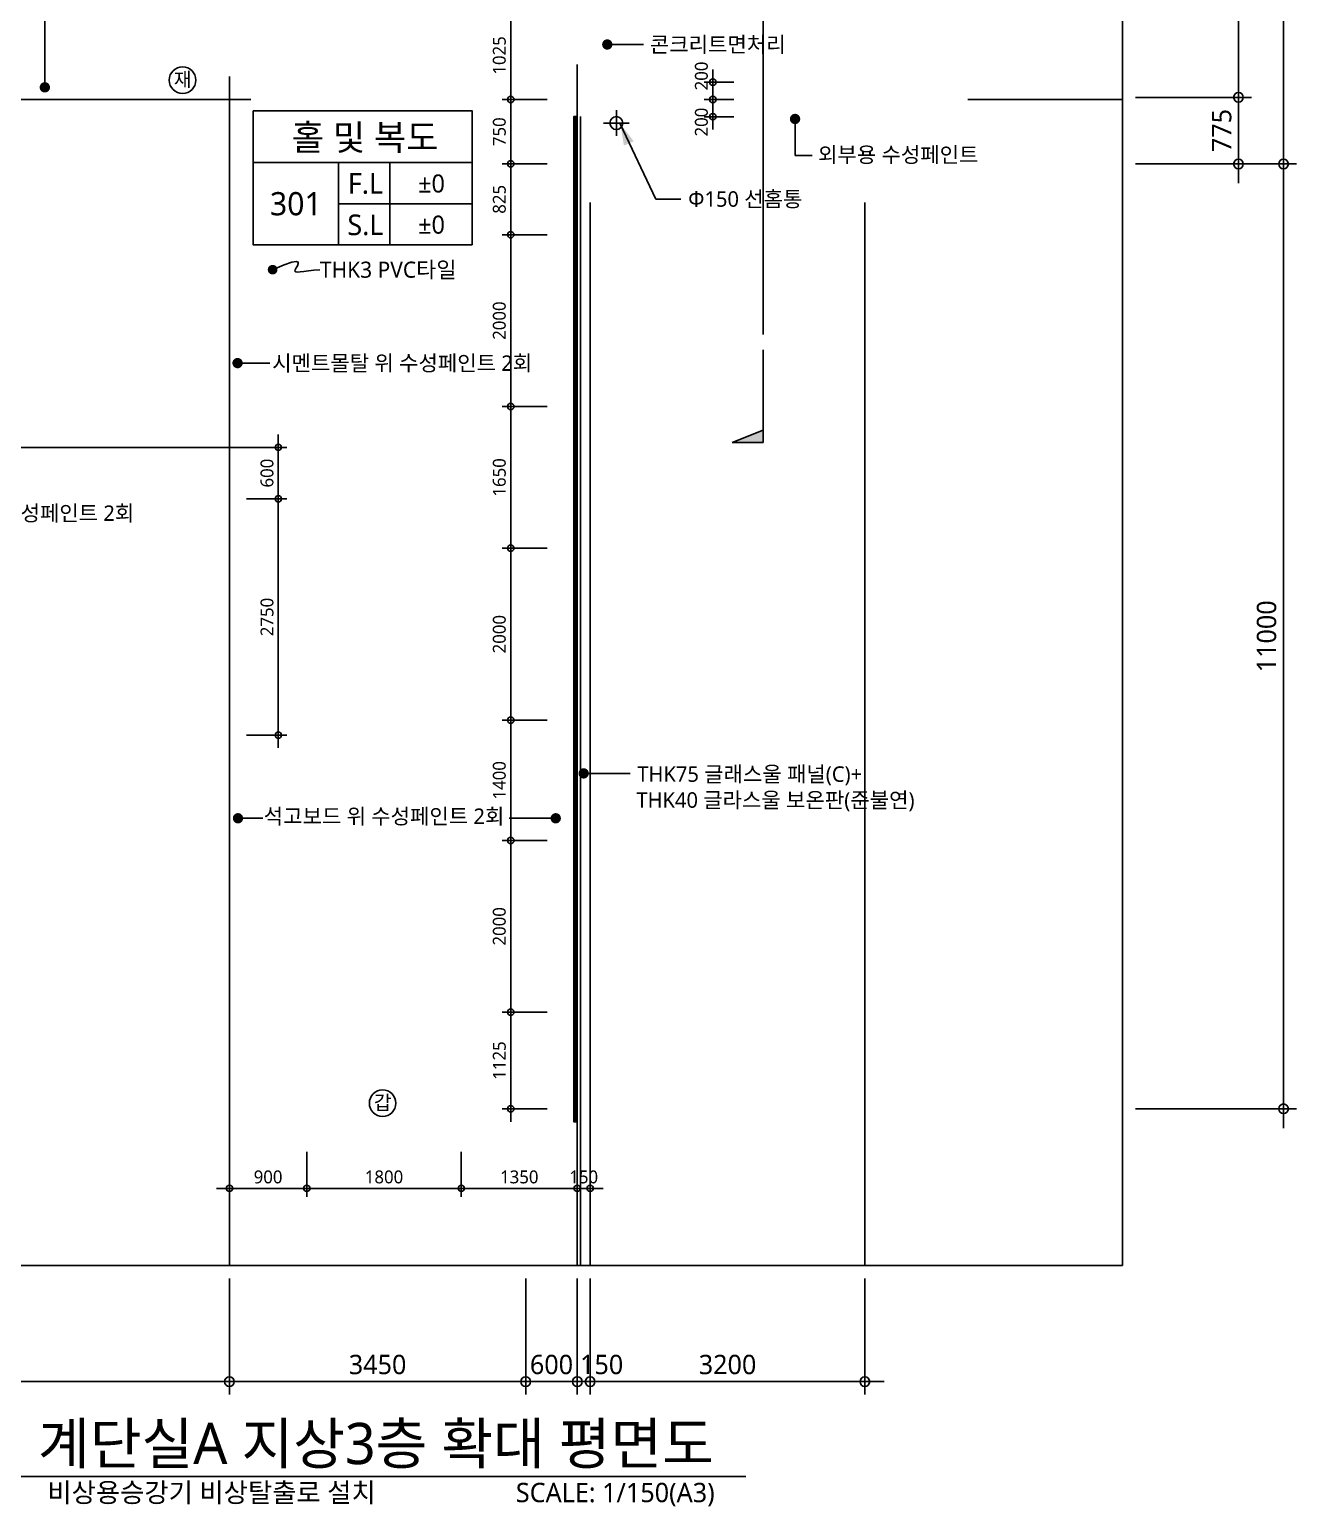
# Model space of a CAD drawing. Header units: millimetres. Extents: x -65167 to 413267, y -17142 to 66587.
# Drawn here: x 100385 to 115137, y 3559 to 20752 of the extents above; entities that cross this region are included whole.
import ezdxf
from ezdxf.enums import TextEntityAlignment as Align

# ---------------------------------------------------------------- set-up
doc = ezdxf.new("R2010")
doc.units = ezdxf.units.MM
doc.header["$LTSCALE"] = 75
doc.header["$MEASUREMENT"] = 0
doc.header["$PDSIZE"] = -10
doc.linetypes.add('CENTER', pattern=[2, 1.25, -0.25, 0.25, -0.25])
doc.layers.get('0').update_dxf_attribs({"linetype": 'CONTINUOUS'})
doc.layers.get('Defpoints').update_dxf_attribs({"color": 171, "linetype": 'CONTINUOUS'})
for name, color, linetype in [('CEN(ST)', 1, 'CENTER'), ('INS', 251, 'BATTING'), ('LED', 7, 'CONTINUOUS'), ('NDIM', 7, 'CONTINUOUS'), ('SYM', 7, 'CONTINUOUS'), ('TEXT', 3, 'CONTINUOUS'), ('TEXT(MIN)', 7, 'CONTINUOUS'), ('TEXT(NOTE小)', 1, 'CONTINUOUS'), ('TEXT(노트)', 7, 'CONTINUOUS'), ('TEXT(실명)', 3, 'CONTINUOUS'), ('TEXT-기입', 6, 'CONTINUOUS'), ('TITLE', 7, 'CONTINUOUS'), ('홈통', 6, 'CONTINUOUS')]:
    doc.layers.add(name, color=color, linetype=linetype)
doc.styles.add('CGS', font='cgse', dxfattribs={"bigfont": 'cgs'})
doc.styles.add('나눔바른고딕', font='NanumBarunGothic.ttf')
doc.linetypes.add('BATTING', pattern='A,0.0001,-0.1,[134,ltypeshp.shx,S=0.1,R=0,X=-0.1,Y=0],-0.2,[134,ltypeshp.shx,S=0.1,R=180,X=0.1,Y=0],-0.1', length=0.4001)
doc.dimstyles.new('NDIM 1200', dxfattribs={"dimscale": 75, "dimtxt": 3, "dimasz": 1, "dimexe": 2, "dimexo": 2, "dimgap": 1, "dimtad": 1, "dimdec": 0, "dimdsep": 46, "dimtxsty": 'CGS', "dimblk": 'DOT0', "dimcen": 1, "dimdle": 8, "dimclrd": 256, "dimclre": 256, "dimclrt": 256, "dimadec": 0, "dimazin": 0, "dimtfac": 1, "dimtdec": 0, "dimtix": 1, "dimtmove": 2, "dimatfit": 3, "dimldrblk": 'DOT0', "dimfxl": 1, "dimtolj": 1, "dimtzin": 0, "dimlwd": -1, "dimlwe": -1, "dimarcsym": 0})

# ---------------------------------------------------------------- blocks, each defined once
blk = doc.blocks.new('DOT0')
blk.add_line((-3, 0), (3, 0))
at = {"color": 6}
blk.add_circle((0, 0), 0.75, dxfattribs=at)
blk = doc.blocks.new('*D301')
at = {"layer": 'Defpoints', "color": 0, "ltscale": 0.4, "transparency": 16777216}
for p in [(102713, 6362), (106163, 6362), (102713, 5012)]:
    blk.add_point(p, dxfattribs=at)
at = {"layer": 'NDIM', "ltscale": 0.4, "transparency": 16777216}
for p, q in [((102713, 6212), (102713, 4862)), ((106163, 6212), (106163, 4862)), ((106088, 5012), (102788, 5012))]:
    blk.add_line(p, q, dxfattribs=at)
at = {"layer": 'NDIM', "ltscale": 0.4, "transparency": 16777216, "xscale": 75, "yscale": 75, "zscale": 75, "rotation": 180}
blk.add_blockref('DOT0', (102713, 5012), dxfattribs=at)
at = {"layer": 'NDIM', "ltscale": 0.4, "transparency": 16777216, "xscale": 75, "yscale": 75, "zscale": 75}
blk.add_blockref('DOT0', (106163, 5012), dxfattribs=at)
at = {"layer": 'NDIM', "ltscale": 0.4, "transparency": 16777216, "insert": (104438, 5210), "char_height": 225, "attachment_point": 5, "style": '나눔바른고딕'}
blk.add_mtext('\\A1;3450', dxfattribs=at)
blk = doc.blocks.new('*D303')
at = {"layer": 'Defpoints', "color": 0, "ltscale": 0.4, "transparency": 16777216}
for p in [(106763, 6362), (106913, 6362), (106913, 5012)]:
    blk.add_point(p, dxfattribs=at)
at = {"layer": 'NDIM', "ltscale": 0.4, "transparency": 16777216}
for p, q in [((106763, 6212), (106763, 4862)), ((106913, 6212), (106913, 4862)), ((106688, 5012), (106613, 5012)), ((106763, 5012), (106913, 5012)), ((106988, 5012), (107063, 5012))]:
    blk.add_line(p, q, dxfattribs=at)
at = {"layer": 'NDIM', "ltscale": 0.4, "transparency": 16777216, "xscale": 75, "yscale": 75, "zscale": 75}
blk.add_blockref('DOT0', (106763, 5012), dxfattribs=at)
at = {"layer": 'NDIM', "ltscale": 0.4, "transparency": 16777216, "xscale": 75, "yscale": 75, "zscale": 75, "rotation": 180}
blk.add_blockref('DOT0', (106913, 5012), dxfattribs=at)
at = {"layer": 'NDIM', "ltscale": 0.4, "transparency": 16777216, "insert": (107047, 5210), "char_height": 225, "attachment_point": 5, "style": '나눔바른고딕'}
blk.add_mtext('\\A1;150', dxfattribs=at)
blk = doc.blocks.new('*D304')
at = {"layer": 'Defpoints', "color": 0, "ltscale": 0.4, "transparency": 16777216}
for p in [(106913, 6362), (110112, 6362), (110112, 5012)]:
    blk.add_point(p, dxfattribs=at)
at = {"layer": 'NDIM', "ltscale": 0.4, "transparency": 16777216}
for p, q in [((106913, 6212), (106913, 4862)), ((110112, 6212), (110112, 4862)), ((106988, 5012), (110037, 5012))]:
    blk.add_line(p, q, dxfattribs=at)
at = {"layer": 'NDIM', "ltscale": 0.4, "transparency": 16777216, "xscale": 75, "yscale": 75, "zscale": 75, "rotation": 180}
blk.add_blockref('DOT0', (106913, 5012), dxfattribs=at)
at = {"layer": 'NDIM', "ltscale": 0.4, "transparency": 16777216, "xscale": 75, "yscale": 75, "zscale": 75}
blk.add_blockref('DOT0', (110112, 5012), dxfattribs=at)
at = {"layer": 'NDIM', "ltscale": 0.4, "transparency": 16777216, "insert": (108513, 5210), "char_height": 225, "attachment_point": 5, "style": '나눔바른고딕'}
blk.add_mtext('\\A1;3200', dxfattribs=at)
blk = doc.blocks.new('A$C51E23882')
at = {"layer": 'TITLE'}
blk.add_lwpolyline([(8500, 0), (0, 0), (0, 5200), (8500, 5200)], close=True, dxfattribs=at)
for points in [[(8500, 3200), (0, 3200)], [(3300, 3200), (3300, 0)], [(5300, 3200), (5300, 0)], [(3300, 1600), (8500, 1600)]]:
    blk.add_lwpolyline(points, dxfattribs=at)
at = {"layer": 'TITLE', "style": '나눔바른고딕'}
for s, p in [('F.L', (4352, 2378)), ('S.L', (4352, 778))]:
    blk.add_text(s, height=800, dxfattribs=at).set_placement(p, align=Align.MIDDLE)
blk = doc.blocks.new('*D267')
at = {"layer": 'Defpoints', "color": 0, "ltscale": 0.4, "transparency": 16777216}
for p in [(113112, 35737), (113112, 19187), (114987, 19187)]:
    blk.add_point(p, dxfattribs=at)
at = {"layer": 'NDIM', "ltscale": 0.4, "transparency": 16777216}
for p, q in [((113262, 35737), (115137, 35737)), ((114987, 35662), (114987, 19262)), ((113262, 19187), (115137, 19187))]:
    blk.add_line(p, q, dxfattribs=at)
at = {"layer": 'NDIM', "ltscale": 0.4, "transparency": 16777216, "xscale": 75, "yscale": 75, "zscale": 75}
for p, rotation in [((114987, 35737), 90), ((114987, 19187), 270)]:
    blk.add_blockref('DOT0', p, dxfattribs=dict(at, rotation=rotation))
at = {"layer": 'NDIM', "ltscale": 0.4, "transparency": 16777216, "insert": (114790, 27462), "char_height": 225, "attachment_point": 5, "rotation": 90, "style": '나눔바른고딕'}
blk.add_mtext('\\A1;16550', dxfattribs=at)
blk = doc.blocks.new('*D271')
at = {"layer": 'Defpoints', "color": 0, "ltscale": 0.4, "transparency": 16777216}
for p in [(113112, 22737), (114462, 22737), (113112, 19962)]:
    blk.add_point(p, dxfattribs=at)
at = {"layer": 'NDIM', "ltscale": 0.4, "transparency": 16777216}
for p, q in [((113262, 22737), (114612, 22737)), ((114462, 20037), (114462, 22662)), ((113262, 19962), (114612, 19962))]:
    blk.add_line(p, q, dxfattribs=at)
at = {"layer": 'NDIM', "ltscale": 0.4, "transparency": 16777216, "xscale": 75, "yscale": 75, "zscale": 75}
for p, rotation in [((114462, 22737), 90), ((114462, 19962), 270)]:
    blk.add_blockref('DOT0', p, dxfattribs=dict(at, rotation=rotation))
at = {"layer": 'NDIM', "ltscale": 0.4, "transparency": 16777216, "insert": (114266, 21350), "char_height": 225, "attachment_point": 5, "rotation": 90, "style": '나눔바른고딕'}
blk.add_mtext('\\A1;2775', dxfattribs=at)
blk = doc.blocks.new('*D272')
at = {"layer": 'Defpoints', "color": 0, "ltscale": 0.4, "transparency": 16777216}
for p in [(113112, 19962), (114462, 19962), (113112, 19187)]:
    blk.add_point(p, dxfattribs=at)
at = {"layer": 'NDIM', "ltscale": 0.4, "transparency": 16777216}
for p, q in [((113262, 19962), (114612, 19962)), ((114462, 19262), (114462, 19887)), ((113262, 19187), (114612, 19187))]:
    blk.add_line(p, q, dxfattribs=at)
at = {"layer": 'NDIM', "ltscale": 0.4, "transparency": 16777216, "xscale": 75, "yscale": 75, "zscale": 75}
for p, rotation in [((114462, 19962), 90), ((114462, 19187), 270)]:
    blk.add_blockref('DOT0', p, dxfattribs=dict(at, rotation=rotation))
at = {"layer": 'NDIM', "ltscale": 0.4, "transparency": 16777216, "insert": (114268, 19575), "char_height": 225, "attachment_point": 5, "rotation": 90, "style": '나눔바른고딕'}
blk.add_mtext('\\A1;775', dxfattribs=at)
blk = doc.blocks.new('*D290')
at = {"layer": 'Defpoints', "color": 0, "ltscale": 0.4, "transparency": 16777216}
for p in [(106513, 20962), (105988, 19937), (106513, 19937)]:
    blk.add_point(p, dxfattribs=at)
at = {"layer": 'NDIM', "ltscale": 0.4, "transparency": 16777216}
for p, q in [((106413, 20962), (105888, 20962)), ((105988, 20912), (105988, 19987)), ((106413, 19937), (105888, 19937))]:
    blk.add_line(p, q, dxfattribs=at)
at = {"layer": 'NDIM', "ltscale": 0.4, "transparency": 16777216, "xscale": 50, "yscale": 50, "zscale": 50}
for p, rotation in [((105988, 20962), 90), ((105988, 19937), 270)]:
    blk.add_blockref('DOT0', p, dxfattribs=dict(at, rotation=rotation))
at = {"layer": 'NDIM', "ltscale": 0.4, "transparency": 16777216, "insert": (105856, 20450), "char_height": 150, "attachment_point": 5, "rotation": 90, "style": '나눔바른고딕'}
blk.add_mtext('\\A1;1025', dxfattribs=at)
blk = doc.blocks.new('A$C1AFB1B41')
at = {"layer": 'SYM'}
blk.add_hatch(color=256, dxfattribs=at).paths.add_polyline_path([(2000, 500), (1800, 0), (2000, 0)])
for p, q in [((2000, 500), (1800, 0)), ((2000, 0), (2000, 500)), ((0, 0), (250, 0)), ((500, 0), (2000, 0))]:
    blk.add_line(p, q, dxfattribs=at)
blk = doc.blocks.new('SDFEW')
at = {"layer": 'Defpoints'}
blk.add_line((799, -1022), (799, 12533), dxfattribs=at)
at = {"layer": 'SYM', "xscale": 0.7200000000000014, "yscale": 0.7200000000000014, "zscale": 0.7200000000000014, "rotation": 90}
blk.add_blockref('A$C1AFB1B41', (799, 12533), dxfattribs=at)
blk = doc.blocks.new('*D709')
at = {"layer": 'Defpoints', "color": 0, "ltscale": 0.4, "transparency": 16777216}
for p in [(108341, 20138), (108688, 20138), (108688, 19938)]:
    blk.add_point(p, dxfattribs=at)
at = {"layer": 'NDIM', "ltscale": 0.4, "transparency": 16777216}
for p, q in [((108588, 20138), (108241, 20138)), ((108341, 19988), (108341, 20088)), ((108588, 19938), (108241, 19938))]:
    blk.add_line(p, q, dxfattribs=at)
at = {"layer": 'NDIM', "ltscale": 0.4, "transparency": 16777216, "xscale": 50, "yscale": 50, "zscale": 50}
for p, rotation in [((108341, 20138), 90), ((108341, 19938), 270)]:
    blk.add_blockref('DOT0', p, dxfattribs=dict(at, rotation=rotation))
at = {"layer": 'NDIM', "ltscale": 0.4, "transparency": 16777216, "insert": (108209, 20211), "char_height": 150, "attachment_point": 5, "rotation": 90, "style": '나눔바른고딕'}
blk.add_mtext('\\A1;200', dxfattribs=at)
blk = doc.blocks.new('*D710')
at = {"layer": 'Defpoints', "color": 0, "ltscale": 0.4, "transparency": 16777216}
for p in [(108688, 19938), (108341, 19737), (108688, 19737)]:
    blk.add_point(p, dxfattribs=at)
at = {"layer": 'NDIM', "ltscale": 0.4, "transparency": 16777216}
for p, q in [((108588, 19938), (108241, 19938)), ((108341, 19888), (108341, 19787)), ((108588, 19737), (108241, 19737))]:
    blk.add_line(p, q, dxfattribs=at)
at = {"layer": 'NDIM', "ltscale": 0.4, "transparency": 16777216, "xscale": 50, "yscale": 50, "zscale": 50}
for p, rotation in [((108341, 19938), 90), ((108341, 19737), 270)]:
    blk.add_blockref('DOT0', p, dxfattribs=dict(at, rotation=rotation))
at = {"layer": 'NDIM', "ltscale": 0.4, "transparency": 16777216, "insert": (108209, 19674), "char_height": 150, "attachment_point": 5, "rotation": 90, "style": '나눔바른고딕'}
blk.add_mtext('\\A1;200', dxfattribs=at)
blk = doc.blocks.new('*D757')
at = {"layer": 'Defpoints', "color": 0, "ltscale": 0.4, "transparency": 16777216}
for p in [(105988, 19937), (106513, 19937), (106513, 19188)]:
    blk.add_point(p, dxfattribs=at)
at = {"layer": 'NDIM', "ltscale": 0.4, "transparency": 16777216}
for p, q in [((106413, 19937), (105888, 19937)), ((105988, 19238), (105988, 19887)), ((106413, 19188), (105888, 19188))]:
    blk.add_line(p, q, dxfattribs=at)
at = {"layer": 'NDIM', "ltscale": 0.4, "transparency": 16777216, "xscale": 50, "yscale": 50, "zscale": 50}
for p, rotation in [((105988, 19937), 90), ((105988, 19188), 270)]:
    blk.add_blockref('DOT0', p, dxfattribs=dict(at, rotation=rotation))
at = {"layer": 'NDIM', "ltscale": 0.4, "transparency": 16777216, "insert": (105856, 19562), "char_height": 150, "attachment_point": 5, "rotation": 90, "style": '나눔바른고딕'}
blk.add_mtext('\\A1;750', dxfattribs=at)
blk = doc.blocks.new('*D758')
at = {"layer": 'Defpoints', "color": 0, "ltscale": 0.4, "transparency": 16777216}
for p in [(106513, 19188), (105988, 18363), (106513, 18363)]:
    blk.add_point(p, dxfattribs=at)
at = {"layer": 'NDIM', "ltscale": 0.4, "transparency": 16777216}
for p, q in [((106413, 19188), (105888, 19188)), ((105988, 19138), (105988, 18413)), ((106413, 18363), (105888, 18363))]:
    blk.add_line(p, q, dxfattribs=at)
at = {"layer": 'NDIM', "ltscale": 0.4, "transparency": 16777216, "xscale": 50, "yscale": 50, "zscale": 50}
for p, rotation in [((105988, 19188), 90), ((105988, 18363), 270)]:
    blk.add_blockref('DOT0', p, dxfattribs=dict(at, rotation=rotation))
at = {"layer": 'NDIM', "ltscale": 0.4, "transparency": 16777216, "insert": (105856, 18775), "char_height": 150, "attachment_point": 5, "rotation": 90, "style": '나눔바른고딕'}
blk.add_mtext('\\A1;825', dxfattribs=at)
blk = doc.blocks.new('*D759')
at = {"layer": 'Defpoints', "color": 0, "ltscale": 0.4, "transparency": 16777216}
for p in [(105988, 18363), (106513, 18363), (106513, 16363)]:
    blk.add_point(p, dxfattribs=at)
at = {"layer": 'NDIM', "ltscale": 0.4, "transparency": 16777216}
for p, q in [((106413, 18363), (105888, 18363)), ((105988, 16413), (105988, 18313)), ((106413, 16363), (105888, 16363))]:
    blk.add_line(p, q, dxfattribs=at)
at = {"layer": 'NDIM', "ltscale": 0.4, "transparency": 16777216, "xscale": 50, "yscale": 50, "zscale": 50}
for p, rotation in [((105988, 18363), 90), ((105988, 16363), 270)]:
    blk.add_blockref('DOT0', p, dxfattribs=dict(at, rotation=rotation))
at = {"layer": 'NDIM', "ltscale": 0.4, "transparency": 16777216, "insert": (105856, 17363), "char_height": 150, "attachment_point": 5, "rotation": 90, "style": '나눔바른고딕'}
blk.add_mtext('\\A1;2000', dxfattribs=at)
blk = doc.blocks.new('*D760')
at = {"layer": 'Defpoints', "color": 0, "ltscale": 0.4, "transparency": 16777216}
for p in [(106513, 16363), (105988, 14713), (106513, 14713)]:
    blk.add_point(p, dxfattribs=at)
at = {"layer": 'NDIM', "ltscale": 0.4, "transparency": 16777216}
for p, q in [((106413, 16363), (105888, 16363)), ((105988, 16313), (105988, 14763)), ((106413, 14713), (105888, 14713))]:
    blk.add_line(p, q, dxfattribs=at)
at = {"layer": 'NDIM', "ltscale": 0.4, "transparency": 16777216, "xscale": 50, "yscale": 50, "zscale": 50}
for p, rotation in [((105988, 16363), 90), ((105988, 14713), 270)]:
    blk.add_blockref('DOT0', p, dxfattribs=dict(at, rotation=rotation))
at = {"layer": 'NDIM', "ltscale": 0.4, "transparency": 16777216, "insert": (105856, 15538), "char_height": 150, "attachment_point": 5, "rotation": 90, "style": '나눔바른고딕'}
blk.add_mtext('\\A1;1650', dxfattribs=at)
blk = doc.blocks.new('*D761')
at = {"layer": 'Defpoints', "color": 0, "ltscale": 0.4, "transparency": 16777216}
for p in [(105988, 14713), (106513, 14713), (106513, 12713)]:
    blk.add_point(p, dxfattribs=at)
at = {"layer": 'NDIM', "ltscale": 0.4, "transparency": 16777216}
for p, q in [((106413, 14713), (105888, 14713)), ((105988, 12763), (105988, 14663)), ((106413, 12713), (105888, 12713))]:
    blk.add_line(p, q, dxfattribs=at)
at = {"layer": 'NDIM', "ltscale": 0.4, "transparency": 16777216, "xscale": 50, "yscale": 50, "zscale": 50}
for p, rotation in [((105988, 14713), 90), ((105988, 12713), 270)]:
    blk.add_blockref('DOT0', p, dxfattribs=dict(at, rotation=rotation))
at = {"layer": 'NDIM', "ltscale": 0.4, "transparency": 16777216, "insert": (105856, 13713), "char_height": 150, "attachment_point": 5, "rotation": 90, "style": '나눔바른고딕'}
blk.add_mtext('\\A1;2000', dxfattribs=at)
blk = doc.blocks.new('*D762')
at = {"layer": 'Defpoints', "color": 0, "ltscale": 0.4, "transparency": 16777216}
for p in [(105988, 12713), (106513, 12713), (106513, 11312)]:
    blk.add_point(p, dxfattribs=at)
at = {"layer": 'NDIM', "ltscale": 0.4, "transparency": 16777216}
for p, q in [((106413, 12713), (105888, 12713)), ((105988, 11362), (105988, 12663)), ((106413, 11312), (105888, 11312))]:
    blk.add_line(p, q, dxfattribs=at)
at = {"layer": 'NDIM', "ltscale": 0.4, "transparency": 16777216, "xscale": 50, "yscale": 50, "zscale": 50}
for p, rotation in [((105988, 12713), 90), ((105988, 11312), 270)]:
    blk.add_blockref('DOT0', p, dxfattribs=dict(at, rotation=rotation))
at = {"layer": 'NDIM', "ltscale": 0.4, "transparency": 16777216, "insert": (105856, 12012), "char_height": 150, "attachment_point": 5, "rotation": 90, "style": '나눔바른고딕'}
blk.add_mtext('\\A1;1400', dxfattribs=at)
blk = doc.blocks.new('*D763')
at = {"layer": 'Defpoints', "color": 0, "ltscale": 0.4, "transparency": 16777216}
for p in [(105988, 11312), (106513, 11312), (106513, 9312)]:
    blk.add_point(p, dxfattribs=at)
at = {"layer": 'NDIM', "ltscale": 0.4, "transparency": 16777216}
for p, q in [((106413, 11312), (105888, 11312)), ((105988, 9362), (105988, 11262)), ((106413, 9312), (105888, 9312))]:
    blk.add_line(p, q, dxfattribs=at)
at = {"layer": 'NDIM', "ltscale": 0.4, "transparency": 16777216, "xscale": 50, "yscale": 50, "zscale": 50}
for p, rotation in [((105988, 11312), 90), ((105988, 9312), 270)]:
    blk.add_blockref('DOT0', p, dxfattribs=dict(at, rotation=rotation))
at = {"layer": 'NDIM', "ltscale": 0.4, "transparency": 16777216, "insert": (105856, 10312), "char_height": 150, "attachment_point": 5, "rotation": 90, "style": '나눔바른고딕'}
blk.add_mtext('\\A1;2000', dxfattribs=at)
blk = doc.blocks.new('*D764')
at = {"layer": 'Defpoints', "color": 0, "ltscale": 0.4, "transparency": 16777216}
for p in [(106513, 9312), (105988, 8188), (106513, 8188)]:
    blk.add_point(p, dxfattribs=at)
at = {"layer": 'NDIM', "ltscale": 0.4, "transparency": 16777216}
for p, q in [((106413, 9312), (105888, 9312)), ((105988, 9262), (105988, 8238)), ((106413, 8188), (105888, 8188))]:
    blk.add_line(p, q, dxfattribs=at)
at = {"layer": 'NDIM', "ltscale": 0.4, "transparency": 16777216, "xscale": 50, "yscale": 50, "zscale": 50}
for p, rotation in [((105988, 9312), 90), ((105988, 8188), 270)]:
    blk.add_blockref('DOT0', p, dxfattribs=dict(at, rotation=rotation))
at = {"layer": 'NDIM', "ltscale": 0.4, "transparency": 16777216, "insert": (105856, 8750), "char_height": 150, "attachment_point": 5, "rotation": 90, "style": '나눔바른고딕'}
blk.add_mtext('\\A1;1125', dxfattribs=at)
blk = doc.blocks.new('*D765')
at = {"layer": 'Defpoints', "color": 0, "ltscale": 0.4, "transparency": 16777216}
for p in [(102813, 15888), (102813, 15288), (103282, 15288)]:
    blk.add_point(p, dxfattribs=at)
at = {"layer": 'NDIM', "ltscale": 0.4, "transparency": 16777216}
for p, q in [((102913, 15888), (103382, 15888)), ((103282, 15838), (103282, 15338)), ((102913, 15288), (103382, 15288))]:
    blk.add_line(p, q, dxfattribs=at)
at = {"layer": 'NDIM', "ltscale": 0.4, "transparency": 16777216, "xscale": 50, "yscale": 50, "zscale": 50}
for p, rotation in [((103282, 15888), 90), ((103282, 15288), 270)]:
    blk.add_blockref('DOT0', p, dxfattribs=dict(at, rotation=rotation))
at = {"layer": 'NDIM', "ltscale": 0.4, "transparency": 16777216, "insert": (103151, 15588), "char_height": 150, "attachment_point": 5, "rotation": 90, "style": '나눔바른고딕'}
blk.add_mtext('\\A1;600', dxfattribs=at)
blk = doc.blocks.new('*D766')
at = {"layer": 'Defpoints', "color": 0, "ltscale": 0.4, "transparency": 16777216}
for p in [(102813, 15288), (102813, 12538), (103282, 12538)]:
    blk.add_point(p, dxfattribs=at)
at = {"layer": 'NDIM', "ltscale": 0.4, "transparency": 16777216}
for p, q in [((102913, 15288), (103382, 15288)), ((103282, 15238), (103282, 12588)), ((102913, 12538), (103382, 12538))]:
    blk.add_line(p, q, dxfattribs=at)
at = {"layer": 'NDIM', "ltscale": 0.4, "transparency": 16777216, "xscale": 50, "yscale": 50, "zscale": 50}
for p, rotation in [((103282, 15288), 90), ((103282, 12538), 270)]:
    blk.add_blockref('DOT0', p, dxfattribs=dict(at, rotation=rotation))
at = {"layer": 'NDIM', "ltscale": 0.4, "transparency": 16777216, "insert": (103151, 13913), "char_height": 150, "attachment_point": 5, "rotation": 90, "style": '나눔바른고딕'}
blk.add_mtext('\\A1;2750', dxfattribs=at)
blk = doc.blocks.new('_Dot')
at = {"color": 0, "linetype": 'ByBlock', "lineweight": -2}
blk.add_line((-0.5, 0), (-1, 0), dxfattribs=at)
at = {"color": 0, "linetype": 'ByBlock', "const_width": 0.5}
blk.add_lwpolyline([(-0.25, 0, 1), (0.25, 0, 1)], format="xyb", close=True, dxfattribs=at)
blk = doc.blocks.new('*D781')
at = {"layer": 'Defpoints', "color": 0, "ltscale": 0.4, "transparency": 16777216}
for p in [(113112, 19187), (114987, 19187), (113112, 8188)]:
    blk.add_point(p, dxfattribs=at)
at = {"layer": 'NDIM', "ltscale": 0.4, "transparency": 16777216}
for p, q in [((113262, 19187), (115137, 19187)), ((114987, 8263), (114987, 19112)), ((113262, 8188), (115137, 8188))]:
    blk.add_line(p, q, dxfattribs=at)
at = {"layer": 'NDIM', "ltscale": 0.4, "transparency": 16777216, "xscale": 75, "yscale": 75, "zscale": 75}
for p, rotation in [((114987, 19187), 90), ((114987, 8188), 270)]:
    blk.add_blockref('DOT0', p, dxfattribs=dict(at, rotation=rotation))
at = {"layer": 'NDIM', "ltscale": 0.4, "transparency": 16777216, "insert": (114790, 13688), "char_height": 225, "attachment_point": 5, "rotation": 90, "style": '나눔바른고딕'}
blk.add_mtext('\\A1;11000', dxfattribs=at)
blk = doc.blocks.new('*D862')
at = {"layer": 'Defpoints', "color": 0, "ltscale": 0.4, "transparency": 16777216}
for p in [(106763, 7787), (106913, 7787), (106913, 7262)]:
    blk.add_point(p, dxfattribs=at)
at = {"layer": 'NDIM', "ltscale": 0.4, "transparency": 16777216}
for p, q in [((106763, 7687), (106763, 7162)), ((106913, 7687), (106913, 7162)), ((106713, 7262), (106663, 7262)), ((106763, 7262), (106913, 7262)), ((106963, 7262), (107013, 7262))]:
    blk.add_line(p, q, dxfattribs=at)
at = {"layer": 'NDIM', "ltscale": 0.4, "transparency": 16777216, "xscale": 50, "yscale": 50, "zscale": 50}
blk.add_blockref('DOT0', (106763, 7262), dxfattribs=at)
at = {"layer": 'NDIM', "ltscale": 0.4, "transparency": 16777216, "xscale": 50, "yscale": 50, "zscale": 50, "rotation": 180}
blk.add_blockref('DOT0', (106913, 7262), dxfattribs=at)
at = {"layer": 'NDIM', "ltscale": 0.4, "transparency": 16777216, "insert": (106838, 7394), "char_height": 150, "attachment_point": 5, "style": '나눔바른고딕'}
blk.add_mtext('\\A1;150', dxfattribs=at)
blk = doc.blocks.new('*D863')
at = {"layer": 'Defpoints', "color": 0, "ltscale": 0.4, "transparency": 16777216}
for p in [(103613, 7787), (105413, 7787), (103613, 7262)]:
    blk.add_point(p, dxfattribs=at)
at = {"layer": 'NDIM', "ltscale": 0.4, "transparency": 16777216}
for p, q in [((103613, 7687), (103613, 7162)), ((105413, 7687), (105413, 7162)), ((105363, 7262), (103663, 7262))]:
    blk.add_line(p, q, dxfattribs=at)
at = {"layer": 'NDIM', "ltscale": 0.4, "transparency": 16777216, "xscale": 50, "yscale": 50, "zscale": 50, "rotation": 180}
blk.add_blockref('DOT0', (103613, 7262), dxfattribs=at)
at = {"layer": 'NDIM', "ltscale": 0.4, "transparency": 16777216, "xscale": 50, "yscale": 50, "zscale": 50}
blk.add_blockref('DOT0', (105413, 7262), dxfattribs=at)
at = {"layer": 'NDIM', "ltscale": 0.4, "transparency": 16777216, "insert": (104513, 7394), "char_height": 150, "attachment_point": 5, "style": '나눔바른고딕'}
blk.add_mtext('\\A1;1800', dxfattribs=at)
blk = doc.blocks.new('*D864')
at = {"layer": 'Defpoints', "color": 0, "ltscale": 0.4, "transparency": 16777216}
for p in [(102713, 7787), (103613, 7787), (103613, 7262)]:
    blk.add_point(p, dxfattribs=at)
at = {"layer": 'NDIM', "ltscale": 0.4, "transparency": 16777216}
for p, q in [((102713, 7687), (102713, 7162)), ((103613, 7687), (103613, 7162)), ((102763, 7262), (103563, 7262))]:
    blk.add_line(p, q, dxfattribs=at)
at = {"layer": 'NDIM', "ltscale": 0.4, "transparency": 16777216, "xscale": 50, "yscale": 50, "zscale": 50, "rotation": 180}
blk.add_blockref('DOT0', (102713, 7262), dxfattribs=at)
at = {"layer": 'NDIM', "ltscale": 0.4, "transparency": 16777216, "xscale": 50, "yscale": 50, "zscale": 50}
blk.add_blockref('DOT0', (103613, 7262), dxfattribs=at)
at = {"layer": 'NDIM', "ltscale": 0.4, "transparency": 16777216, "insert": (103163, 7394), "char_height": 150, "attachment_point": 5, "style": '나눔바른고딕'}
blk.add_mtext('\\A1;900', dxfattribs=at)
blk = doc.blocks.new('*D865')
at = {"layer": 'Defpoints', "color": 0, "ltscale": 0.4, "transparency": 16777216}
for p in [(95163, 6362), (102713, 6362), (95163, 5012)]:
    blk.add_point(p, dxfattribs=at)
at = {"layer": 'NDIM', "ltscale": 0.4, "transparency": 16777216}
for p, q in [((95163, 6212), (95163, 4862)), ((102713, 6212), (102713, 4862)), ((102638, 5012), (95238, 5012))]:
    blk.add_line(p, q, dxfattribs=at)
at = {"layer": 'NDIM', "ltscale": 0.4, "transparency": 16777216, "xscale": 75, "yscale": 75, "zscale": 75, "rotation": 180}
blk.add_blockref('DOT0', (95163, 5012), dxfattribs=at)
at = {"layer": 'NDIM', "ltscale": 0.4, "transparency": 16777216, "xscale": 75, "yscale": 75, "zscale": 75}
blk.add_blockref('DOT0', (102713, 5012), dxfattribs=at)
at = {"layer": 'NDIM', "ltscale": 0.4, "transparency": 16777216, "insert": (98938, 5210), "char_height": 225, "attachment_point": 5, "style": '나눔바른고딕'}
blk.add_mtext('\\A1;7550', dxfattribs=at)
blk = doc.blocks.new('A$C64A97E52')
at = {"layer": '홈통', "color": 1}
for p, q in [((200, 450), (200, -50)), ((450, 200), (-50, 200))]:
    blk.add_line(p, q, dxfattribs=at)
at = {"layer": '홈통', "ltscale": 0.1}
blk.add_circle((200, 200), 125, dxfattribs=at)
blk = doc.blocks.new('갑종방화문표기')
at = {"layer": 'TEXT(NOTE小)'}
blk.add_circle((0, 0), 150, dxfattribs=at)
at = {"layer": 'TEXT(NOTE小)', "style": '나눔바른고딕'}
blk.add_text('갑', height=160, dxfattribs=at).set_placement((1, 7), align=Align.MIDDLE_CENTER)
blk = doc.blocks.new('*D1332')
at = {"layer": 'Defpoints', "color": 0, "ltscale": 0.4, "transparency": 16777216}
for p in [(105413, 7787), (106763, 7787), (106763, 7262)]:
    blk.add_point(p, dxfattribs=at)
at = {"layer": 'NDIM', "ltscale": 0.4, "transparency": 16777216}
for p, q in [((105413, 7687), (105413, 7162)), ((106763, 7687), (106763, 7162)), ((105463, 7262), (106713, 7262))]:
    blk.add_line(p, q, dxfattribs=at)
at = {"layer": 'NDIM', "ltscale": 0.4, "transparency": 16777216, "xscale": 50, "yscale": 50, "zscale": 50, "rotation": 180}
blk.add_blockref('DOT0', (105413, 7262), dxfattribs=at)
at = {"layer": 'NDIM', "ltscale": 0.4, "transparency": 16777216, "xscale": 50, "yscale": 50, "zscale": 50}
blk.add_blockref('DOT0', (106763, 7262), dxfattribs=at)
at = {"layer": 'NDIM', "ltscale": 0.4, "transparency": 16777216, "insert": (106088, 7394), "char_height": 150, "attachment_point": 5, "style": '나눔바른고딕'}
blk.add_mtext('\\A1;1350', dxfattribs=at)
blk = doc.blocks.new('*D1333')
at = {"layer": 'Defpoints', "color": 0, "ltscale": 0.4, "transparency": 16777216}
for p in [(106163, 6362), (106763, 6362), (106763, 5012)]:
    blk.add_point(p, dxfattribs=at)
at = {"layer": 'NDIM', "ltscale": 0.4, "transparency": 16777216}
for p, q in [((106163, 6212), (106163, 4862)), ((106763, 6212), (106763, 4862)), ((106088, 5012), (106013, 5012)), ((106163, 5012), (106763, 5012)), ((106838, 5012), (106913, 5012))]:
    blk.add_line(p, q, dxfattribs=at)
at = {"layer": 'NDIM', "ltscale": 0.4, "transparency": 16777216, "xscale": 75, "yscale": 75, "zscale": 75}
blk.add_blockref('DOT0', (106163, 5012), dxfattribs=at)
at = {"layer": 'NDIM', "ltscale": 0.4, "transparency": 16777216, "xscale": 75, "yscale": 75, "zscale": 75, "rotation": 180}
blk.add_blockref('DOT0', (106763, 5012), dxfattribs=at)
at = {"layer": 'NDIM', "ltscale": 0.4, "transparency": 16777216, "insert": (106463, 5210), "char_height": 225, "attachment_point": 5, "style": '나눔바른고딕'}
blk.add_mtext('\\A1;600', dxfattribs=at)
blk = doc.blocks.new('재료분리대표기')
at = {"layer": 'TEXT(NOTE小)'}
blk.add_circle((0, 0), 155, dxfattribs=at)
at = {"layer": 'TEXT(NOTE小)', "style": '나눔바른고딕'}
blk.add_text('재', height=165, dxfattribs=at).set_placement((1, 7), align=Align.MIDDLE_CENTER)

msp = doc.modelspace()

# ---------------------------------------------------------------- linework, layer by layer
at = {"ltscale": 10000}
for p, q in [((107968.3, 18776.5), (107676.6, 18776.5)), ((103182.3, 16868.5), (102807.5, 16868.5)), ((107378.4, 12092.6), (106837.5, 12092.6)), ((103101.1, 11569.8), (102812.5, 11569.8)), ((105969.5, 11569.8), (106512.5, 11569.8))]:
    msp.add_line(p, q, dxfattribs=at)
at = {"layer": 'CEN(ST)', "ltscale": 10000}
for p, q in [((106762.5, 20344.6), (106762.5, 6362.5)), ((102712.5, 6362.5), (102712.5, 20204.4)), ((92912.5, 19937.5), (102963.1, 19937.5)), ((111312.5, 19937.5), (113112.5, 19937.5)), ((106912.5, 18737.5), (106912.5, 6362.5)), ((110112.5, 18737.5), (110112.5, 6362.5)), ((92912.5, 15887.5), (102963.1, 15887.5))]:
    msp.add_line(p, q, dxfattribs=at)
at = {"layer": 'Defpoints', "ltscale": 10000}
msp.add_lwpolyline([(113112.5, 6362.5), (92912.5, 6362.5), (92912.5, 37837.5), (113112.5, 37837.5)], close=True, dxfattribs=at)
at = {"layer": 'INS', "ltscale": 0.65}
msp.add_line((106742.5, 19737.5), (106742.5, 8037.5), dxfattribs=at)
at = {"layer": 'INS', "linetype": 'Continuous', "ltscale": 1.2}
msp.add_lwpolyline([(106762.5, 19737.5), (106722.5, 19737.5), (106722.5, 8037.5), (106762.5, 8037.5), (106762.5, 16887.5)], dxfattribs=at)
at = {"layer": 'INS', "ltscale": 1.2}
msp.add_lwpolyline([(106800, 19737.5), (106800, 6362.5)], dxfattribs=at)
at = {"layer": 'LED'}
msp.add_lwpolyline([(107263.9, 19655.4), (107676.6, 18776.5)], dxfattribs=at)
msp.add_solid([(107263.9, 19655.4), (107420.7, 19450.9), (107306, 19401.2)], dxfattribs=at)
at = {"layer": 'NDIM', "ltscale": 10000}
msp.add_lwpolyline([(107232.5, 20577.5), (107532.4, 20577.5)], dxfattribs=at)
at = {"layer": 'NDIM', "ltscale": 0.4, "const_width": 56.2}
msp.add_lwpolyline([(103215.6, 17984.3, -1), (103215.6, 17928, -1)], format="xyb", close=True, dxfattribs=at)
at = {"layer": 'NDIM', "ltscale": 0.4}
msp.add_lwpolyline([(103215.6, 17956.2), (103349.5, 18012), (103438.3, 18042.1), (103490, 18051.4), (103512.7, 18044.6), (103514.7, 18026.7), (103503.9, 18002.4), (103488.5, 17976.7), (103476.7, 17954.3), (103475, 17939.2), (103484.8, 17931), (103505.6, 17928.5), (103537.2, 17930.3), (103579.4, 17935.3), (103631.9, 17942.1), (103694.5, 17949.5), (103766.9, 17956.2)], dxfattribs=at)
at = {"layer": 'SYM'}
msp.add_line((98596.9, 3906.3), (108725.7, 3906.3), dxfattribs=at)

# ---------------------------------------------------------------- block references
at = {"xscale": -1, "rotation": 180}
msp.add_blockref('SDFEW', (108128.4, 29915.8), dxfattribs=at)
for name, p, xscale, yscale, zscale in [('A$C51E23882', (102991.2, 18244.1), 0.3, 0.3, 0.3), ('갑종방화문표기', (104496.7, 8253.2), 1.030731055544951, 1.030731055544951, 1.030731055544951)]:
    msp.add_blockref(name, p, dxfattribs=dict(xscale=xscale, yscale=yscale, zscale=zscale))
at = {"xscale": -0.6, "yscale": 0.6, "zscale": 0.6, "rotation": 90}
msp.add_blockref('A$C64A97E52', (107338.4, 19782.5), dxfattribs=at)
at = {"layer": 'NDIM', "ltscale": 10000, "yscale": 120, "zscale": 120}
for p, xscale, rotation in [((107112.5, 20577.5), 120, 180), ((106837.5, 12092.6), -120, 359.9999999999992)]:
    msp.add_blockref('_Dot', p, dxfattribs=dict(at, xscale=xscale, rotation=rotation))
for p, xscale in [((102807.5, 16868.5), -120), ((102812.5, 11569.8), -120), ((106512.5, 11569.8), 120)]:
    msp.add_blockref('_Dot', p, dxfattribs=dict(at, xscale=xscale))
at = {"layer": 'TEXT(NOTE小)'}
msp.add_blockref('재료분리대표기', (102167.5, 20162.1), dxfattribs=at)

# ---------------------------------------------------------------- texts
at = {"layer": 'TEXT', "style": '나눔바른고딕'}
msp.add_text('계단실A 지상3층 확대 평면도', height=480, dxfattribs=at).set_placement((108354.5, 4291.8), align=Align.MIDDLE_RIGHT)
msp.add_text('비상용승강기 비상탈출로 설치', height=225, dxfattribs=at).set_placement((100593.2, 3721.1), align=Align.MIDDLE_LEFT)
msp.add_text('SCALE: 1/150(A3)', height=225, dxfattribs=at).set_placement((108363.1, 3833.6), align=Align.TOP_RIGHT)
at = {"layer": 'TEXT(MIN)', "style": '나눔바른고딕'}
for s, p in [('콘크리트면처리', (109189.4, 20577.5)), ('Φ150 선홈통', (109384.6, 18778.8)), ('시멘트몰탈 위 수성페인트 2회', (106238.2, 16868.5)), ('시멘트몰탈 위 수성페인트 2회', (101604.9, 15122)), ('석고보드 위 수성페인트 2회', (105914.1, 11593.7))]:
    msp.add_text(s, height=180, dxfattribs=at).set_placement(p, align=Align.MIDDLE_RIGHT)
msp.add_text('외부용 수성페인트', height=180, rotation=360, dxfattribs=at).set_placement((109566.5, 19294.3), align=Align.MIDDLE_LEFT)
for s, p in [('THK75 글래스울 패널(C)+', (107462.2, 12084.3)), ('THK40 글라스울 보온판(준불연)', (107451.5, 11782.4))]:
    msp.add_text(s, height=180, dxfattribs=at).set_placement(p, align=Align.MIDDLE_LEFT)
at = {"layer": 'TEXT(노트)', "style": '나눔바른고딕'}
msp.add_text('THK3 PVC타일', height=187.5, dxfattribs=at).set_placement((103766.9, 17956.2), align=Align.MIDDLE_LEFT)
at = {"layer": 'TEXT(실명)', "style": '나눔바른고딕'}
msp.add_text('홀 및 복도', height=300, dxfattribs=at).set_placement((104292.6, 19502.3), align=Align.MIDDLE)
at = {"layer": 'TEXT-기입', "style": '나눔바른고딕'}
for p in [(105065.8, 18959.6), (105066.1, 18480.4)]:
    msp.add_text('±0', height=210, dxfattribs=at).set_placement(p, align=Align.MIDDLE)
msp.add_text('301', height=270, dxfattribs=at).set_placement((103486.2, 18724.1), align=Align.MIDDLE_CENTER)

# ---------------------------------------------------------------- dimensions: what is measured, and where the dimension line sits
at = {"layer": 'NDIM', "ltscale": 0.4}
for base, p1, p2, angle, override, picture, middle in [((114987.5, 19187.5), (113112.5, 35737.5), (113112.5, 19187.5), 270, {"dimtxsty": '나눔바른고딕'}, '*D267', (114790.2, 27462.5)), ((114462.5, 22737.5), (113112.5, 19962.5), (113112.5, 22737.5), 90, {"dimtxsty": '나눔바른고딕'}, '*D271', (114265.8, 21350)), ((105987.5, 19937.5), (106512.5, 20962.5), (106512.5, 19937.5), 90, {"dimscale": 50, "dimtxsty": '나눔바른고딕'}, '*D290', (105856.1, 20450)), ((114462.5, 19962.5), (113112.5, 19187.5), (113112.5, 19962.5), 90, {"dimtxsty": '나눔바른고딕'}, '*D272', (114268, 19575)), ((105987.5, 19937.5), (106512.5, 19187.5), (106512.5, 19937.5), 270, {"dimscale": 50, "dimtxsty": '나눔바른고딕'}, '*D757', (105856.1, 19562.5)), ((105987.5, 18362.5), (106512.5, 19187.5), (106512.5, 18362.5), 90, {"dimscale": 50, "dimtxsty": '나눔바른고딕'}, '*D758', (105856.4, 18775)), ((114987.5, 19187.5), (113112.5, 8187.5), (113112.5, 19187.5), 90, {"dimtxsty": '나눔바른고딕'}, '*D781', (114790.3, 13687.5)), ((105987.5, 18362.5), (106512.5, 16362.5), (106512.5, 18362.5), 270, {"dimscale": 50, "dimtxsty": '나눔바른고딕'}, '*D759', (105856.1, 17362.5)), ((105987.5, 14712.5), (106512.5, 16362.5), (106512.5, 14712.5), 90, {"dimscale": 50, "dimtxsty": '나눔바른고딕'}, '*D760', (105855.9, 15537.5)), ((103282.1, 15287.5), (102812.5, 15887.5), (102812.5, 15287.5), 90, {"dimscale": 50, "dimtxsty": '나눔바른고딕'}, '*D765', (103150.6, 15587.5)), ((103282.1, 12537.5), (102812.5, 15287.5), (102812.5, 12537.5), 90, {"dimscale": 50, "dimtxsty": '나눔바른고딕'}, '*D766', (103150.7, 13912.5)), ((105987.5, 14712.5), (106512.5, 12712.5), (106512.5, 14712.5), 270, {"dimscale": 50, "dimtxsty": '나눔바른고딕'}, '*D761', (105856.1, 13712.5)), ((105987.5, 12712.5), (106512.5, 11312.5), (106512.5, 12712.5), 90, {"dimscale": 50, "dimtxsty": '나눔바른고딕'}, '*D762', (105856.1, 12012.5)), ((105987.5, 11312.5), (106512.5, 9312.5), (106512.5, 11312.5), 270, {"dimscale": 50, "dimtxsty": '나눔바른고딕'}, '*D763', (105856.1, 10312.5)), ((105987.5, 8187.5), (106512.5, 9312.5), (106512.5, 8187.5), 90, {"dimscale": 50, "dimtxsty": '나눔바른고딕'}, '*D764', (105856.4, 8750)), ((103612.5, 7262.5), (102712.5, 7787.5), (103612.5, 7787.5), 180, {"dimscale": 50, "dimtxsty": '나눔바른고딕'}, '*D864', (103162.5, 7394.1)), ((106762.5, 7262.5), (105412.5, 7787.5), (106762.5, 7787.5), 180, {"dimscale": 50, "dimtxsty": '나눔바른고딕'}, '*D1332', (106087.5, 7394.1)), ((106912.5, 7262.5), (106762.5, 7787.5), (106912.5, 7787.5), 180, {"dimscale": 50, "dimtxsty": '나눔바른고딕'}, '*D862', (106837.5, 7393.9)), ((95162.5, 5012.5), (102712.5, 6362.5), (95162.5, 6362.5), 180, {"dimtxsty": '나눔바른고딕'}, '*D865', (98937.5, 5209.7)), ((102712.5, 5012.5), (106162.5, 6362.5), (102712.5, 6362.5), 180, {"dimtxsty": '나눔바른고딕'}, '*D301', (104437.5, 5209.8))]:
    dim = msp.add_linear_dim(base=base, p1=p1, p2=p2, angle=angle, dimstyle='NDIM 1200', override=override, dxfattribs=at)
    dim.commit()
    dim.dimension.update_dxf_attribs({"geometry": picture, "text_midpoint": middle})
for base, p2, angle, picture, middle in [((108341, 20137.5), (108688.3, 20137.5), 90, '*D709', (108209, 20211)), ((108341, 19737.5), (108688.3, 19737.5), 270, '*D710', (108209, 19674.3))]:
    dim = msp.add_linear_dim(base=base, p1=(108688.3, 19937.5), p2=p2, angle=angle, dimstyle='NDIM 1200', override={"dimscale": 50, "dimtxsty": '나눔바른고딕'}, dxfattribs=at)
    dim.commit()
    dim.dimension.update_dxf_attribs({"geometry": picture, "text_midpoint": middle, "dimtype": 160})
for base, p1, p2, override, picture, middle in [((103612.5, 7262.5), (105412.5, 7787.5), (103612.5, 7787.5), {"dimscale": 50, "dimtxsty": '나눔바른고딕'}, '*D863', (104512.5, 7393.9)), ((106762.5, 5012.5), (106162.5, 6362.5), (106762.5, 6362.5), {"dimtxsty": '나눔바른고딕'}, '*D1333', (106462.5, 5209.8)), ((110112.5, 5012.5), (106912.5, 6362.5), (110112.5, 6362.5), {"dimtxsty": '나눔바른고딕'}, '*D304', (108512.5, 5209.8))]:
    dim = msp.add_linear_dim(base=base, p1=p1, p2=p2, dimstyle='NDIM 1200', override=override, dxfattribs=at)
    dim.commit()
    dim.dimension.update_dxf_attribs({"geometry": picture, "text_midpoint": middle})
dim = msp.add_linear_dim(base=(106912.5, 5012.5), p1=(106762.5, 6362.5), p2=(106912.5, 6362.5), dimstyle='NDIM 1200', override={"dimtxsty": '나눔바른고딕'}, dxfattribs=at)
dim.commit()
dim.dimension.update_dxf_attribs({"geometry": '*D303', "text_midpoint": (107046.7, 5209.7), "dimtype": 160})

# ---------------------------------------------------------------- leaders
at = {"layer": 'NDIM', "ltscale": 10000}
for points in [[(100563.4, 20078.6), (100563.4, 20958.6), (100785.3, 20958.6)], [(109299.1, 19710.5), (109299.1, 19284.7), (109499.1, 19284.7)]]:
    msp.add_leader(points, dimstyle='NDIM 1200', override={"dimscale": 120, "dimasz": 1, "dimgap": 1, "dimtad": 0, "dimldrblk": 'Dot'}, dxfattribs=at)

doc.saveas('drawing.dxf')
